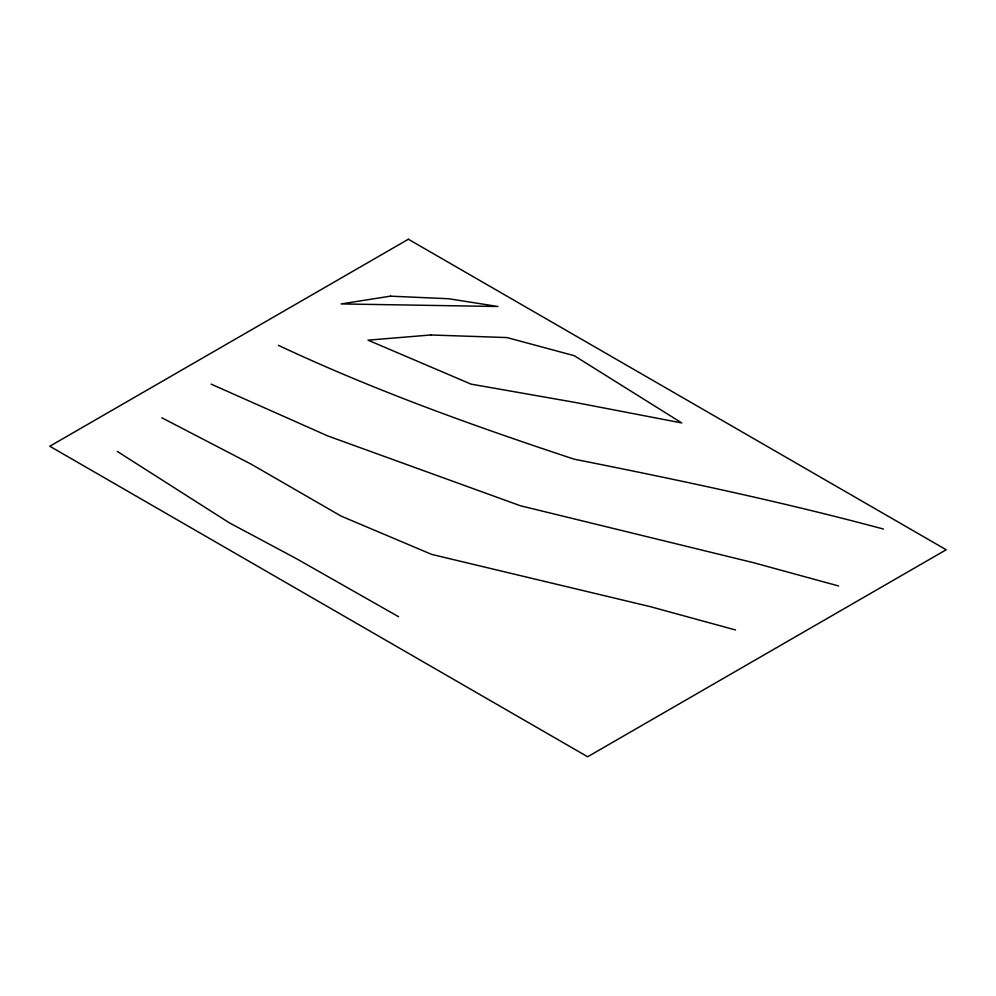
<?xml version="1.0" encoding="UTF-8"?>
<svg xmlns="http://www.w3.org/2000/svg" width="996" height="996" viewBox="0 0 996 996"><rect width="100%" height="100%" fill="white"/><g stroke="black" fill="none" stroke-linecap="round" stroke-linejoin="round"><path stroke-width="1.49" d="M883.452 529.05C781.35 501.598 677.853 479.811 574.194 459.181C473.785 426.002 374.185 390.332 278.382 345.326M838.632 585.984L753.474 562.69L520.41 505.756L327.684 435.899L211.152 384.145M735.546 629.97L650.388 606.676L431.778 554.436L341.13 516.115L251.49 464.36L161.85 417.785M398.574 616.711L295.7 558.27L229.329 522.825L117.329 451.462M408.36 239.239L49.8 446.245L587.64 756.761L946.2 549.755L408.36 239.239M390.432 296.161L341.13 303.929L498 306.507L448.698 298.75L390.432 296.161M430.77 334.98L368.022 340.159L471.108 384.145L574.194 402.26L681.762 422.951L574.194 355.672L506.964 337.569L430.77 334.98"/></g></svg>
